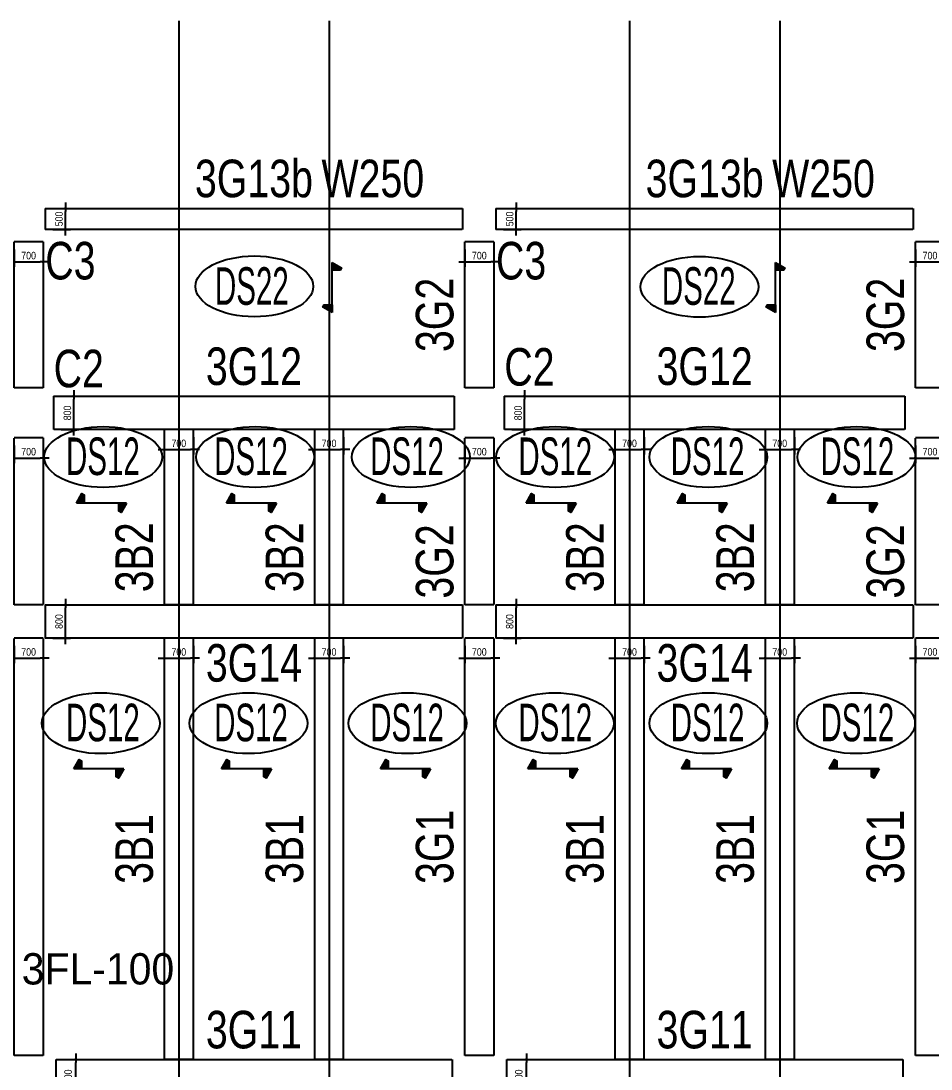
# Model space of a CAD drawing. Header units: millimetres. Extents: x -43750 to 179136, y 88330 to 153500.
# Drawn here: x 134570 to 156379, y 128380 to 153500 of the extents above; entities that cross this region are included whole.
import ezdxf
from ezdxf.enums import TextEntityAlignment as Align

# ---------------------------------------------------------------- set-up
doc = ezdxf.new("R2010")
doc.units = ezdxf.units.MM
doc.linetypes.add('HID', pattern=[2.3, 1.5, -0.8])
doc.layers.get('Defpoints').update_dxf_attribs({"color": 159})
for name, color, linetype in [('^DECK', 130, 'Continuous'), ('A-CEN', 1, 'Continuous'), ('BEAM-TEXT', 4, 'Continuous'), ('COLUMN-TEXT', 2, 'Continuous'), ('DECK-PL', 4, 'Continuous'), ('DECK-SLAB', 4, 'Continuous'), ('GIRDER-TEXT', 7, 'Continuous'), ('WALL-TEXT', 6, 'Continuous'), ('레벨', 40, 'Continuous'), ('보(beam)', 4, 'HID'), ('보(girder)', 7, 'HID')]:
    doc.layers.add(name, color=color, linetype=linetype)
doc.styles.add('Gdim', font='', dxfattribs={"width": 0.9})
doc.styles.add('Gtx', font='')
doc.styles.get('Gdim').set_extended_font_data('Dotum')
doc.styles.get('Gtx').set_extended_font_data('Dotum')
doc.dimstyles.new('Gdim200', dxfattribs={"dimscale": 200, "dimtxt": 3, "dimasz": 1.2, "dimexe": 2, "dimexo": 3, "dimgap": 1, "dimtad": 1, "dimdsep": 46, "dimlunit": 6, "dimtxsty": 'Gdim', "dimblk1": '_CIDOT', "dimblk2": '_CIDOT', "dimsah": 1, "dimcen": 2.5, "dimdle": 2, "dimclrd": 1, "dimclre": 1, "dimclrt": 3, "dimazin": 2, "dimtfac": 1, "dimtix": 1, "dimtmove": 2, "dimatfit": 3, "dimldrblk": '_CIDOT', "dimfxl": 2, "dimtolj": 1, "dimtzin": 0, "dimarcsym": 0})

# ---------------------------------------------------------------- blocks, each defined once
blk = doc.blocks.new('_CIDOT')
at = {"color": 0, "linetype": 'ByBlock'}
blk.add_line((2, 0), (-1, 0), dxfattribs=at)
at = {"color": 0, "linetype": 'ByBlock', "const_width": 0.5}
blk.add_lwpolyline([(-0.25, 0, 1), (0.25, 0, 1)], format="xyb", close=True, dxfattribs=at)
blk = doc.blocks.new('*D265')
at = {"layer": 'Defpoints', "color": 155, "lineweight": -2, "transparency": 16777216}
for p, q in [((-1725, 900), (-1305, 900)), ((-1425, -28), (-1425, 828)), ((-1725, -100), (-1305, -100))]:
    blk.add_line(p, q, dxfattribs=at)
at = {"layer": 'Defpoints', "color": 0, "transparency": 16777216}
for p in [(-1905, 900), (-1425, 900), (-1905, -100)]:
    blk.add_point(p, dxfattribs=at)
at = {"layer": 'Defpoints', "color": 155, "lineweight": -2, "transparency": 16777216, "xscale": 71.99999999999994, "yscale": 71.99999999999994, "zscale": 71.99999999999994}
for p, rotation in [((-1425, 900), 90), ((-1425, -100), 270)]:
    blk.add_blockref('_CIDOT', p, dxfattribs=dict(at, rotation=rotation))
at = {"layer": 'Defpoints', "color": 3, "transparency": 16777216, "insert": (-1593, 400), "char_height": 180, "attachment_point": 5, "rotation": 90, "style": 'Gdim'}
blk.add_mtext('\\A1;{\\C155;1,000}', dxfattribs=at)
blk = doc.blocks.new('*D273')
at = {"layer": 'Defpoints', "color": 155, "lineweight": -2, "transparency": 16777216}
for p, q in [((-1725, 800), (-1305, 800)), ((-1425, 72), (-1425, 728)), ((-1725, 0), (-1305, 0))]:
    blk.add_line(p, q, dxfattribs=at)
at = {"layer": 'Defpoints', "color": 0, "transparency": 16777216}
for p in [(-1905, 800), (-1425, 800), (-1905, 0)]:
    blk.add_point(p, dxfattribs=at)
at = {"layer": 'Defpoints', "color": 155, "lineweight": -2, "transparency": 16777216, "xscale": 71.99999999999994, "yscale": 71.99999999999994, "zscale": 71.99999999999994}
for p, rotation in [((-1425, 800), 90), ((-1425, 0), 270)]:
    blk.add_blockref('_CIDOT', p, dxfattribs=dict(at, rotation=rotation))
at = {"layer": 'Defpoints', "color": 3, "transparency": 16777216, "insert": (-1576, 400), "char_height": 180, "attachment_point": 5, "rotation": 90, "style": 'Gdim'}
blk.add_mtext('\\A1;{\\C155;800}', dxfattribs=at)
blk = doc.blocks.new('*D261')
at = {"layer": 'Defpoints', "color": 155, "lineweight": -2, "transparency": 16777216}
for p, q in [((-1725, 650), (-1305, 650)), ((-1425, 222), (-1425, 578)), ((-1725, 150), (-1305, 150))]:
    blk.add_line(p, q, dxfattribs=at)
at = {"layer": 'Defpoints', "color": 0, "transparency": 16777216}
for p in [(-1905, 650), (-1425, 650), (-1905, 150)]:
    blk.add_point(p, dxfattribs=at)
at = {"layer": 'Defpoints', "color": 155, "lineweight": -2, "transparency": 16777216, "xscale": 71.99999999999994, "yscale": 71.99999999999994, "zscale": 71.99999999999994}
for p, rotation in [((-1425, 650), 90), ((-1425, 150), 270)]:
    blk.add_blockref('_CIDOT', p, dxfattribs=dict(at, rotation=rotation))
at = {"layer": 'Defpoints', "color": 3, "transparency": 16777216, "insert": (-1576, 400), "char_height": 180, "attachment_point": 5, "rotation": 90, "style": 'Gdim'}
blk.add_mtext('\\A1;{\\C155;500}', dxfattribs=at)
blk = doc.blocks.new('*D258')
at = {"layer": 'Defpoints', "color": 155, "lineweight": -2, "transparency": 16777216}
for p, q in [((-1825, 750), (-1405, 750)), ((-1525, 122), (-1525, 678)), ((-1825, 50), (-1405, 50))]:
    blk.add_line(p, q, dxfattribs=at)
at = {"layer": 'Defpoints', "color": 0, "transparency": 16777216}
for p in [(-2005, 750), (-1525, 750), (-2005, 50)]:
    blk.add_point(p, dxfattribs=at)
at = {"layer": 'Defpoints', "color": 155, "lineweight": -2, "transparency": 16777216, "xscale": 71.99999999999994, "yscale": 71.99999999999994, "zscale": 71.99999999999994}
for p, rotation in [((-1525, 750), 90), ((-1525, 50), 270)]:
    blk.add_blockref('_CIDOT', p, dxfattribs=dict(at, rotation=rotation))
at = {"layer": 'Defpoints', "color": 3, "transparency": 16777216, "insert": (-1676, 400), "char_height": 180, "attachment_point": 5, "rotation": 90, "style": 'Gdim'}
blk.add_mtext('\\A1;{\\C155;700}', dxfattribs=at)
blk = doc.blocks.new('*D274')
at = {"layer": 'Defpoints', "color": 155, "lineweight": -2, "transparency": 16777216}
for p, q in [((-1725, 750), (-1305, 750)), ((-1425, 122), (-1425, 678)), ((-1725, 50), (-1305, 50))]:
    blk.add_line(p, q, dxfattribs=at)
at = {"layer": 'Defpoints', "color": 0, "transparency": 16777216}
for p in [(-1905, 750), (-1425, 750), (-1905, 50)]:
    blk.add_point(p, dxfattribs=at)
at = {"layer": 'Defpoints', "color": 155, "lineweight": -2, "transparency": 16777216, "xscale": 71.99999999999994, "yscale": 71.99999999999994, "zscale": 71.99999999999994}
for p, rotation in [((-1425, 750), 90), ((-1425, 50), 270)]:
    blk.add_blockref('_CIDOT', p, dxfattribs=dict(at, rotation=rotation))
at = {"layer": 'Defpoints', "color": 3, "transparency": 16777216, "insert": (-1576, 400), "char_height": 180, "attachment_point": 5, "rotation": 90, "style": 'Gdim'}
blk.add_mtext('\\A1;{\\C155;700}', dxfattribs=at)
blk = doc.blocks.new('*D281')
at = {"layer": 'Defpoints', "color": 155, "lineweight": -2, "transparency": 16777216}
for p, q in [((-1725, 750), (-1305, 750)), ((-1425, 122), (-1425, 678)), ((-1725, 50), (-1305, 50))]:
    blk.add_line(p, q, dxfattribs=at)
at = {"layer": 'Defpoints', "color": 0, "transparency": 16777216}
for p in [(-1905, 750), (-1425, 750), (-1905, 50)]:
    blk.add_point(p, dxfattribs=at)
at = {"layer": 'Defpoints', "color": 155, "lineweight": -2, "transparency": 16777216, "xscale": 71.99999999999994, "yscale": 71.99999999999994, "zscale": 71.99999999999994}
for p, rotation in [((-1425, 750), 90), ((-1425, 50), 270)]:
    blk.add_blockref('_CIDOT', p, dxfattribs=dict(at, rotation=rotation))
at = {"layer": 'Defpoints', "color": 3, "transparency": 16777216, "insert": (-1576, 400), "char_height": 180, "attachment_point": 5, "rotation": 90, "style": 'Gdim'}
blk.add_mtext('\\A1;{\\C155;700}', dxfattribs=at)
blk = doc.blocks.new('*D283')
at = {"layer": 'Defpoints', "color": 155, "lineweight": -2, "transparency": 16777216}
for p, q in [((-1725, 800), (-1305, 800)), ((-1425, 72), (-1425, 728)), ((-1725, 0), (-1305, 0))]:
    blk.add_line(p, q, dxfattribs=at)
at = {"layer": 'Defpoints', "color": 0, "transparency": 16777216}
for p in [(-1905, 800), (-1425, 800), (-1905, 0)]:
    blk.add_point(p, dxfattribs=at)
at = {"layer": 'Defpoints', "color": 155, "lineweight": -2, "transparency": 16777216, "xscale": 71.99999999999994, "yscale": 71.99999999999994, "zscale": 71.99999999999994}
for p, rotation in [((-1425, 800), 90), ((-1425, 0), 270)]:
    blk.add_blockref('_CIDOT', p, dxfattribs=dict(at, rotation=rotation))
at = {"layer": 'Defpoints', "color": 3, "transparency": 16777216, "insert": (-1576, 400), "char_height": 180, "attachment_point": 5, "rotation": 90, "style": 'Gdim'}
blk.add_mtext('\\A1;{\\C155;800}', dxfattribs=at)
blk = doc.blocks.new('*D253')
at = {"layer": 'Defpoints', "color": 155, "lineweight": -2, "transparency": 16777216}
for p, q in [((-888, 650), (-468, 650)), ((-588, 22), (-588, 578)), ((-888, -50), (-468, -50))]:
    blk.add_line(p, q, dxfattribs=at)
at = {"layer": 'Defpoints', "color": 0, "transparency": 16777216}
for p in [(-1068, 650), (-588, 650), (-1068, -50)]:
    blk.add_point(p, dxfattribs=at)
at = {"layer": 'Defpoints', "color": 155, "lineweight": -2, "transparency": 16777216, "xscale": 71.99999999999994, "yscale": 71.99999999999994, "zscale": 71.99999999999994}
for p, rotation in [((-588, 650), 90), ((-588, -50), 270)]:
    blk.add_blockref('_CIDOT', p, dxfattribs=dict(at, rotation=rotation))
at = {"layer": 'Defpoints', "color": 3, "transparency": 16777216, "insert": (-738, 300), "char_height": 180, "attachment_point": 5, "rotation": 90, "style": 'Gdim'}
blk.add_mtext('\\A1;{\\C155;700}', dxfattribs=at)
blk = doc.blocks.new('*D284')
at = {"layer": 'Defpoints', "color": 155, "lineweight": -2, "transparency": 16777216}
for p, q in [((-888, 650), (-468, 650)), ((-588, 22), (-588, 578)), ((-888, -50), (-468, -50))]:
    blk.add_line(p, q, dxfattribs=at)
at = {"layer": 'Defpoints', "color": 0, "transparency": 16777216}
for p in [(-1068, 650), (-588, 650), (-1068, -50)]:
    blk.add_point(p, dxfattribs=at)
at = {"layer": 'Defpoints', "color": 155, "lineweight": -2, "transparency": 16777216, "xscale": 71.99999999999994, "yscale": 71.99999999999994, "zscale": 71.99999999999994}
for p, rotation in [((-588, 650), 90), ((-588, -50), 270)]:
    blk.add_blockref('_CIDOT', p, dxfattribs=dict(at, rotation=rotation))
at = {"layer": 'Defpoints', "color": 3, "transparency": 16777216, "insert": (-738, 300), "char_height": 180, "attachment_point": 5, "rotation": 90, "style": 'Gdim'}
blk.add_mtext('\\A1;{\\C155;700}', dxfattribs=at)
blk = doc.blocks.new('A$C58C40D4B')
at = {"layer": 'DECK-PL'}
for points in [[(-600, 2), (-471, -223), (-415, -192), (-415, 2)], [(600, 2), (471, 228), (415, 196), (415, 2)]]:
    blk.add_hatch(color=256, dxfattribs=at).paths.add_polyline_path(points)
blk.add_line((-600, 2), (600, 2), dxfattribs=at)
for points in [[(-600, 2), (-471, -223), (-415, -192), (-415, 2), (-415, 2), (-471, 2), (-600, 2)], [(600, 2), (471, 228), (415, 196), (415, 2), (415, 2), (471, 2), (600, 2)]]:
    blk.add_lwpolyline(points, dxfattribs=at)
blk = doc.blocks.new('*U177')
at = {"layer": 'Defpoints'}
for p, q in [((-1905.451, 900), (-1905.451, -100)), ((7594.549, 900), (7594.549, -100))]:
    blk.add_line(p, q, dxfattribs=at)
at = {"layer": '보(girder)'}
for p, q in [((-1905.451, 900), (7594.549, 900)), ((7594.549, -100), (-1905.451, -100))]:
    blk.add_line(p, q, dxfattribs=at)
at = {"layer": 'Defpoints'}
dim = blk.add_linear_dim(base=(-1425.451, 900), p1=(-1905.451, -100), p2=(-1905.451, 900), angle=90, text='{\\C155;<>}', dimstyle='Gdim200', override={"dimscale": 60, "dimzin": 8, "dimclrd": 155, "dimclre": 155}, dxfattribs=at)
dim.commit()
dim.dimension.update_dxf_attribs({"geometry": '*D265', "text_midpoint": (-1592.914, 400)})
blk = doc.blocks.new('*U193')
at = {"layer": 'Defpoints'}
for p, q in [((-1905.451, 800), (-1905.451, 0)), ((7694.549, 800), (7694.549, 0))]:
    blk.add_line(p, q, dxfattribs=at)
at = {"layer": '보(girder)'}
for p, q in [((-1905.451, 800), (7694.549, 800)), ((7694.549, 0), (-1905.451, 0))]:
    blk.add_line(p, q, dxfattribs=at)
at = {"layer": 'Defpoints'}
dim = blk.add_linear_dim(base=(-1425.451, 800), p1=(-1905.451, 0), p2=(-1905.451, 800), angle=90, text='{\\C155;<>}', dimstyle='Gdim200', override={"dimscale": 60, "dimzin": 8, "dimclrd": 155, "dimclre": 155}, dxfattribs=at)
dim.commit()
dim.dimension.update_dxf_attribs({"geometry": '*D273', "text_midpoint": (-1575.573, 400)})
blk = doc.blocks.new('*U169')
at = {"layer": 'Defpoints'}
for p, q in [((-1905.451, 650), (-1905.451, 150)), ((8094.549, 650), (8094.549, 150))]:
    blk.add_line(p, q, dxfattribs=at)
at = {"layer": '보(girder)'}
for p, q in [((-1905.451, 650), (8094.549, 650)), ((8094.549, 150), (-1905.451, 150))]:
    blk.add_line(p, q, dxfattribs=at)
at = {"layer": 'Defpoints'}
dim = blk.add_linear_dim(base=(-1425.451, 650), p1=(-1905.451, 150), p2=(-1905.451, 650), angle=90, text='{\\C155;<>}', dimstyle='Gdim200', override={"dimscale": 60, "dimzin": 8, "dimclrd": 155, "dimclre": 155}, dxfattribs=at)
dim.commit()
dim.dimension.update_dxf_attribs({"geometry": '*D261', "text_midpoint": (-1575.573, 400)})
blk = doc.blocks.new('*U163')
at = {"layer": 'Defpoints'}
for p, q in [((-2005.451, 750), (-2005.451, 50)), ((1494.549, 750), (1494.549, 50))]:
    blk.add_line(p, q, dxfattribs=at)
at = {"layer": '보(girder)'}
for p, q in [((-2005.451, 750), (1494.549, 750)), ((1494.549, 50), (-2005.451, 50))]:
    blk.add_line(p, q, dxfattribs=at)
at = {"layer": 'Defpoints'}
dim = blk.add_linear_dim(base=(-1525.451, 750), p1=(-2005.451, 50), p2=(-2005.451, 750), angle=90, text='{\\C155;<>}', dimstyle='Gdim200', override={"dimscale": 60, "dimzin": 8, "dimclrd": 155, "dimclre": 155}, dxfattribs=at)
dim.commit()
dim.dimension.update_dxf_attribs({"geometry": '*D258', "text_midpoint": (-1675.573, 400)})
blk = doc.blocks.new('*U189')
at = {"layer": 'Defpoints'}
for p, q in [((-1905.451, 750), (-1905.451, 50)), ((8094.549, 750), (8094.549, 50))]:
    blk.add_line(p, q, dxfattribs=at)
at = {"layer": '보(girder)'}
for p, q in [((-1905.451, 750), (8094.549, 750)), ((8094.549, 50), (-1905.451, 50))]:
    blk.add_line(p, q, dxfattribs=at)
at = {"layer": 'Defpoints'}
dim = blk.add_linear_dim(base=(-1425.451, 750), p1=(-1905.451, 50), p2=(-1905.451, 750), angle=90, text='{\\C155;<>}', dimstyle='Gdim200', override={"dimscale": 60, "dimzin": 8, "dimclrd": 155, "dimclre": 155}, dxfattribs=at)
dim.commit()
dim.dimension.update_dxf_attribs({"geometry": '*D274', "text_midpoint": (-1575.573, 400)})
blk = doc.blocks.new('*U209')
at = {"layer": 'Defpoints'}
for p, q in [((-1905.451, 750), (-1905.451, 50)), ((2094.549, 750), (2094.549, 50))]:
    blk.add_line(p, q, dxfattribs=at)
at = {"layer": '보(girder)'}
for p, q in [((-1905.451, 750), (2094.549, 750)), ((2094.549, 50), (-1905.451, 50))]:
    blk.add_line(p, q, dxfattribs=at)
at = {"layer": 'Defpoints'}
dim = blk.add_linear_dim(base=(-1425.451, 750), p1=(-1905.451, 50), p2=(-1905.451, 750), angle=90, text='{\\C155;<>}', dimstyle='Gdim200', override={"dimscale": 60, "dimzin": 8, "dimclrd": 155, "dimclre": 155}, dxfattribs=at)
dim.commit()
dim.dimension.update_dxf_attribs({"geometry": '*D281', "text_midpoint": (-1575.573, 400)})
blk = doc.blocks.new('*U213')
at = {"layer": 'Defpoints'}
for p, q in [((-1905.451, 800), (-1905.451, 0)), ((8094.549, 800), (8094.549, 0))]:
    blk.add_line(p, q, dxfattribs=at)
at = {"layer": '보(girder)'}
for p, q in [((-1905.451, 800), (8094.549, 800)), ((8094.549, 0), (-1905.451, 0))]:
    blk.add_line(p, q, dxfattribs=at)
at = {"layer": 'Defpoints'}
dim = blk.add_linear_dim(base=(-1425.451, 800), p1=(-1905.451, 0), p2=(-1905.451, 800), angle=90, text='{\\C155;<>}', dimstyle='Gdim200', override={"dimscale": 60, "dimzin": 8, "dimclrd": 155, "dimclre": 155}, dxfattribs=at)
dim.commit()
dim.dimension.update_dxf_attribs({"geometry": '*D283', "text_midpoint": (-1575.573, 400)})
blk = doc.blocks.new('*U155')
at = {"layer": 'Defpoints'}
for p, q in [((-1067.879, 650), (-1067.879, -50)), ((3132.121, 650), (3132.121, -50))]:
    blk.add_line(p, q, dxfattribs=at)
at = {"layer": '보(beam)'}
for p, q in [((3132.121, 650), (-1067.879, 650)), ((-1067.879, -50), (3132.121, -50))]:
    blk.add_line(p, q, dxfattribs=at)
at = {"layer": 'Defpoints'}
dim = blk.add_linear_dim(base=(-587.879, 650), p1=(-1067.879, -50), p2=(-1067.879, 650), angle=90, text='{\\C155;<>}', dimstyle='Gdim200', override={"dimscale": 60, "dimzin": 8, "dimclrd": 155, "dimclre": 155}, dxfattribs=at)
dim.commit()
dim.dimension.update_dxf_attribs({"geometry": '*D253', "text_midpoint": (-738.001, 300)})
blk = doc.blocks.new('*U215')
at = {"layer": 'Defpoints'}
for p, q in [((-1067.879, 650), (-1067.879, -50)), ((9032.121, 650), (9032.121, -50))]:
    blk.add_line(p, q, dxfattribs=at)
at = {"layer": '보(beam)'}
for p, q in [((9032.121, 650), (-1067.879, 650)), ((-1067.879, -50), (9032.121, -50))]:
    blk.add_line(p, q, dxfattribs=at)
at = {"layer": 'Defpoints'}
dim = blk.add_linear_dim(base=(-587.879, 650), p1=(-1067.879, -50), p2=(-1067.879, 650), angle=90, text='{\\C155;<>}', dimstyle='Gdim200', override={"dimscale": 60, "dimzin": 8, "dimclrd": 155, "dimclre": 155}, dxfattribs=at)
dim.commit()
dim.dimension.update_dxf_attribs({"geometry": '*D284', "text_midpoint": (-738.001, 300)})

msp = doc.modelspace()

# ---------------------------------------------------------------- linework, layer by layer
at = {"layer": '^DECK', "color": 0}
for centre in [(140162.381, 147138.176), (150832.381, 147128.176), (136542.381, 143048.176), (140182.381, 143048.176), (143912.381, 143048.176), (147372.381, 143048.176), (151042.381, 143048.176), (154592.381, 143048.176), (136482.381, 136668.176), (140022.381, 136668.176), (143832.381, 136668.176), (147362.381, 136668.176), (151042.381, 136668.176), (154582.381, 136668.176)]:
    msp.add_ellipse(centre, major_axis=(1412.381, 0), ratio=0.51617646, dxfattribs=at)
at = {"layer": 'A-CEN'}
for p, q in [((138353.571, 153500), (138353.571, 110771.892)), ((141953.571, 153500), (141953.571, 110771.892)), ((149153.571, 153500), (149153.571, 110771.892)), ((152753.571, 153500), (152753.571, 110771.892))]:
    msp.add_line(p, q, dxfattribs=at)

# ---------------------------------------------------------------- block references
at = {"layer": 'DECK-PL', "xscale": -1, "rotation": 270}
for p in [(142027.04, 147112.474), (152650.612, 147112.474)]:
    msp.add_blockref('A$C58C40D4B', p, dxfattribs=at)
at = {"layer": 'DECK-PL', "xscale": -1}
for p in [(136497.526, 141943.469), (140097.526, 141943.469), (143697.526, 141943.469), (147277.526, 141943.469), (150897.526, 141943.469), (154497.526, 141943.469), (136437.526, 135573.469), (139977.526, 135573.469), (143787.526, 135573.469), (147317.526, 135573.469), (150997.526, 135573.469), (154537.526, 135573.469)]:
    msp.add_blockref('A$C58C40D4B', p, dxfattribs=at)
at = {"layer": '보(beam)', "rotation": 270}
for name, p in [('*U155', (138053.571, 142637.139)), ('*U155', (141653.571, 142637.139)), ('*U155', (148853.571, 142637.139)), ('*U155', (152453.571, 142637.139)), ('*U215', (138053.571, 137637.139)), ('*U215', (141653.571, 137637.139)), ('*U215', (148853.571, 137637.139)), ('*U215', (152453.571, 137637.139))]:
    msp.add_blockref(name, p, dxfattribs=at)
at = {"layer": '보(girder)'}
for name, p in [('*U169', (137059.022, 148355.018)), ('*U169', (147859.022, 148355.018)), ('*U193', (137259.022, 143705.018)), ('*U193', (148059.022, 143705.018)), ('*U213', (137059.022, 138705.018)), ('*U213', (147859.022, 138705.018)), ('*U177', (137309.022, 127705.018)), ('*U177', (148109.022, 127705.018))]:
    msp.add_blockref(name, p, dxfattribs=at)
at = {"layer": '보(girder)', "rotation": 270}
for name, p in [('*U163', (134353.571, 146199.567)), ('*U163', (145153.571, 146199.567)), ('*U163', (155953.571, 146199.567)), ('*U209', (134353.571, 141599.567)), ('*U209', (145153.571, 141599.567)), ('*U209', (155953.571, 141599.567)), ('*U189', (134353.571, 136799.567)), ('*U189', (145153.571, 136799.567)), ('*U189', (155953.571, 136799.567))]:
    msp.add_blockref(name, p, dxfattribs=at)

# ---------------------------------------------------------------- texts
at = {"layer": 'BEAM-TEXT', "style": 'Gtx', "width": 0.8}
for s, p in [('3B2', (138003.571, 140645.018)), ('3B2', (141603.571, 140645.018)), ('3B2', (148803.571, 140645.018)), ('3B2', (152403.571, 140645.018)), ('3B1', (138003.571, 133655.018)), ('3B1', (141603.571, 133655.018)), ('3B1', (148803.571, 133655.018)), ('3B1', (152403.571, 133655.018))]:
    msp.add_text(s, height=900, rotation=90, dxfattribs=at).set_placement(p, align=Align.BOTTOM_CENTER)
at = {"layer": 'COLUMN-TEXT', "color": 3, "style": 'Gtx', "width": 0.8}
for s, p in [('C3', (135153.571, 148205.018)), ('C3', (145953.571, 148205.018)), ('C2', (135353.571, 145620)), ('C2', (146153.571, 145660))]:
    msp.add_text(s, height=900, dxfattribs=at).set_placement(p, align=Align.TOP_LEFT)
at = {"layer": 'DECK-SLAB', "style": 'Gtx', "width": 0.6}
for s, p in [('DS22', (139220, 146696.866, 0)), ('DS22', (149930, 146696.866, 0)), ('DS12', (135650, 142616.866, 0)), ('DS12', (139200, 142616.866, 0)), ('DS12', (142940, 142616.866, 0)), ('DS12', (146490, 142616.866, 0)), ('DS12', (150140, 142616.866, 0)), ('DS12', (153730, 142616.866, 0)), ('DS12', (135650, 136236.866, 0)), ('DS12', (139200, 136236.866, 0)), ('DS12', (142940, 136236.866, 0)), ('DS12', (146490, 136236.866, 0)), ('DS12', (150140, 136236.866, 0)), ('DS12', (153730, 136236.866, 0))]:
    msp.add_text(s, height=900, dxfattribs=at).set_placement(p)
at = {"layer": 'GIRDER-TEXT', "style": 'Gtx', "width": 0.8}
for s, p in [('3G13b', (140153.571, 149005.018)), ('3G13b', (150953.571, 149005.018)), ('3G12', (140153.571, 144505.018)), ('3G12', (150953.571, 144505.018)), ('3G11', (140153.571, 128605.018)), ('3G11', (150953.571, 128605.018))]:
    msp.add_text(s, height=900, dxfattribs=at).set_placement(p, align=Align.BOTTOM_CENTER)
for s, p in [('3G2', (145203.571, 146455.018)), ('3G2', (156003.571, 146455.018)), ('3G2', (145203.571, 140545.018)), ('3G2', (156003.571, 140545.018)), ('3G1', (145203.571, 133705.018)), ('3G1', (156003.571, 133705.018))]:
    msp.add_text(s, height=900, rotation=90, dxfattribs=at).set_placement(p, align=Align.BOTTOM_CENTER)
for p in [(140153.571, 138565.018), (150953.571, 138565.018)]:
    msp.add_text('3G14', height=900, dxfattribs=at).set_placement(p, align=Align.TOP_CENTER)
at = {"layer": 'WALL-TEXT', "style": 'Gtx', "width": 0.8}
for p in [(143002.59, 149005.018, 0), (153802.59, 149005.018, 0)]:
    msp.add_text('W250', height=900, dxfattribs=at).set_placement(p, align=Align.BOTTOM_CENTER)
at = {"layer": '레벨', "style": 'Gtx'}
msp.add_text('3FL-100', height=750, dxfattribs=at).set_placement((136415.848, 130782.035), align=Align.MIDDLE_CENTER)

doc.saveas('drawing.dxf')
